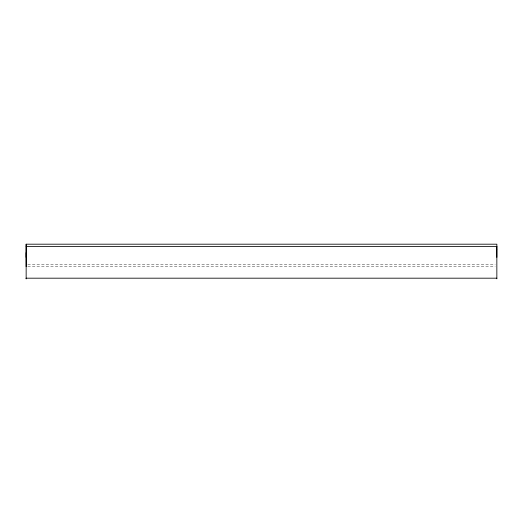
<?xml version="1.0" encoding="UTF-8"?>
<svg xmlns="http://www.w3.org/2000/svg" width="523" height="523" viewBox="0 0 523 523"><rect width="100%" height="100%" fill="white"/><g stroke="black" fill="none" stroke-linecap="round" stroke-linejoin="round"><path stroke-width="0.39" stroke-dasharray="2.62 1.96" d="M27.784 264.749L495.216 264.749M27.784 266.678L495.216 266.678"/><path stroke-width="0.78" d="M496.85 278.811L496.85 244.189L26.15 244.189L26.15 278.811L26.15 278.184L496.85 278.184M496.85 257.342L496.85 249.857M496.85 246.411L26.157 246.398M496.85 246.431L496.85 249.628M26.15 252.642L26.15 257.342M26.15 244.189L26.15 266.678"/></g></svg>
